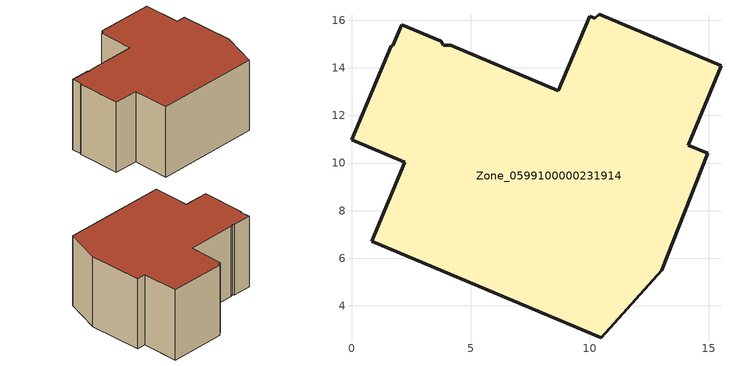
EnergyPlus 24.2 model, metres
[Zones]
Zone_0599100000231914
 floor ground (C_G): 3.77,15.11 3.86,14.94 4.17,14.95 8.68,13.04 10,16.17 10.22,16.09 10.4,16.26 15.52,14.09 14.14,10.75 14.97,10.4 13.04,5.49 10.49,2.65 0.84,6.72 2.24,10.03 0,10.97 1.67,14.92 1.74,14.92 2.11,15.82 z0
 wall outside (C_F): 3.86,14.94 3.77,15.11 2.11,15.82 1.74,14.92 1.67,14.92 0,10.97 2.24,10.03 0.84,6.72 10.49,2.65 13.04,5.49 14.97,10.4 14.14,10.75 15.52,14.09 10.4,16.26 10.22,16.09 10,16.17 8.68,13.04 4.17,14.95 3.86,14.94 z0:7.21
 roof outside (C_R): 1.74,14.92 1.67,14.92 0,10.97 2.24,10.03 0.84,6.72 10.49,2.65 13.04,5.49 14.97,10.4 14.14,10.75 15.52,14.09 10.4,16.26 10.22,16.09 10,16.17 8.68,13.04 4.17,14.95 3.86,14.94 3.77,15.11 2.11,15.82 z7.21
[BUILDING]
Pand.0599100000231914: North Axis=0; Terrain=City; Loads Convergence Tolerance Value=0.04; Temperature Convergence Tolerance Value=0.4; Solar Distribution=FullExterior; Maximum Number of Warmup Days=25; Minimum Number of Warmup Days=1
[Site:Location]
Rotterdam.The.Hague.AP_ZH_NLD Design_Conditions: Latitude=51.96; Longitude=4.45; Time Zone=1; Elevation=-4.5
[SITE:GROUNDTEMPERATURE:BUILDINGSURFACE]
18, 18, 18, 18, 18, 18, 18, 18, 18, 18, 18, 18
[MATERIAL] Thermal Absorptance=0.9; Solar Absorptance=0.7; Visible Absorptance=0.7
Name | Roughness | Thickness | Conductivity | Density | Specific Heat
G.D.1975-1991 | MediumSmooth | 0.15 | 0.288461 | 540 | 1210
F.D.1975-1991 | Rough | 0.3 | 0.230769 | 1920 | 840
R.D.1975-1991 | MediumRough | 0.2 | 0.153846 | 1500 | 1000
[CONSTRUCTION]
C_G: G.D.1975-1991
C_F: F.D.1975-1991
C_R: R.D.1975-1991
[ZONE]
Zone_0599100000231914: Type=1; Multiplier=1; Ceiling Height=Autocalculate; Volume=Autocalculate; Floor Area=autocalculate; Part of Total Floor Area=Yes
[ZONEINFILTRATION:DESIGNFLOWRATE]
Infil_Zone_0599100000231914: Zone or ZoneList or Space or SpaceList=Zone_0599100000231914; Schedule=AlwaysOn; Design Flow Rate Calculation Method=Flow/Area; Flow Rate per Floor Area=0.0042; Constant Term Coefficient=1; Temperature Term Coefficient=0; Velocity Term Coefficient=0; Velocity Squared Term Coefficient=0
[HVACTEMPLATE:ZONE:IDEALLOADSAIRSYSTEM]
Zone_0599100000231914: Maximum Heating Supply Air Temperature=50; Minimum Cooling Supply Air Temperature=13; Maximum Heating Supply Air Humidity Ratio=0.0156; Minimum Cooling Supply Air Humidity Ratio=0.0077; Heating Limit=NoLimit; Cooling Limit=NoLimit; Dehumidification Control Type=ConstantSensibleHeatRatio; Cooling Sensible Heat Ratio=0.7; Dehumidification Setpoint=60; Humidification Control Type=None; Humidification Setpoint=30; Outdoor Air Method=None; Outdoor Air Flow Rate per Person=0.00944; Outdoor Air Flow Rate per Zone Floor Area=0; Outdoor Air Flow Rate per Zone=0; Demand Controlled Ventilation Type=None; Outdoor Air Economizer Type=NoEconomizer; Heat Recovery Type=None; Sensible Heat Recovery Effectiveness=0.7; Latent Heat Recovery Effectiveness=0.65
[ZONECONTROL:THERMOSTAT]
ThermostatControl_Zone_0599100000231914: Zone or ZoneList=Zone_0599100000231914; Control Type Schedule=DualSetpointControlType; Control 1=Thermostat_Zone_0599100000231914; Temperature Difference Between Cutout And Setpoint=0
[THERMOSTATSETPOINT:DUALSETPOINT]
Thermostat_Zone_0599100000231914: Heating Setpoint Temperature Schedule=HeatingSetpoint_Zone_0599100000231914; Cooling Setpoint Temperature Schedule=CoolingSetpoint_Zone_0599100000231914
[SCHEDULE:COMPACT]
HeatingSetpoint_Zone_0599100000231914: Through: 12/31, For: AllDays, Until: 24:00, 21
CoolingSetpoint_Zone_0599100000231914: Through: 12/31, For: AllDays, Until: 24:00, 24
DualSetpointControlType: Through: 12/31, For: AllDays, Until: 24:00, 4
AlwaysOn: Through: 12/31, For: AllDays, Until: 24:00, 1
